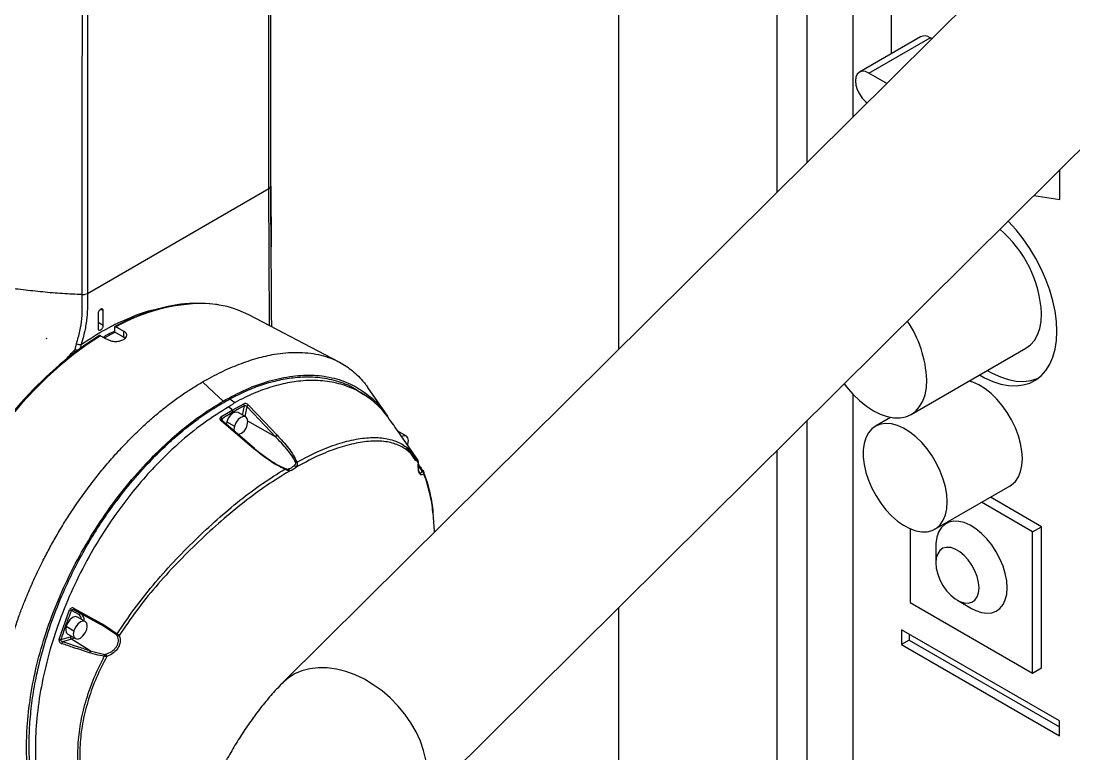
# Model space of a CAD drawing. Header units: millimetres. Extents: x -356 to 237, y 0 to 365.
# Drawn here: x -174.27 to -162.77, y 268.01 to 276.01 of the extents above; entities that cross this region are included whole.
import ezdxf

# ---------------------------------------------------------------- set-up
doc = ezdxf.new("R2010")
doc.units = ezdxf.units.MM

msp = doc.modelspace()

# ---------------------------------------------------------------- linework, layer by layer
at = {"color": 7, "linetype": 'Continuous', "lineweight": 25}
for p, q in [((-137.169, 302.753), (-171.401, 268.792)), ((-169.992, 267.372), (-135.761, 301.333)), ((-167.742, 292.45), (-167.742, 272.422)), ((-166.008, 274.142), (-166.008, 278.358)), ((-165.683, 277.73), (-165.683, 274.464)), ((-171.539, 274.212), (-171.539, 277.362)), ((-165.182, 277.44), (-165.182, 274.961)), ((-171.562, 274.18), (-171.562, 277.33)), ((-164.762, 276.804), (-164.762, 275.653)), ((-164.441, 275.838), (-165.109, 275.453)), ((-165.006, 275.442), (-164.337, 275.828)), ((-164.319, 275.817), (-164.337, 275.828)), ((-164.811, 275.33), (-165.006, 275.442)), ((-162.918, 274.06), (-162.918, 274.391)), ((-173.543, 273.036), (-171.562, 274.18)), ((-171.562, 274.175), (-171.562, 274.18)), ((-171.54, 274.205), (-171.536, 273.545)), ((-171.539, 274.207), (-171.539, 274.212)), ((-163.205, 274.106), (-163.203, 274.105)), ((-163.203, 274.105), (-163.203, 274.107)), ((-163.203, 274.105), (-162.918, 274.06)), ((-173.568, 273.027), (-173.543, 273.036)), ((-173.371, 272.847), (-173.398, 272.863)), ((-173.426, 272.814), (-173.426, 272.654)), ((-173.371, 272.686), (-173.371, 272.847)), ((-170.793, 272.286), (-171.78, 272.801)), ((-173.371, 272.686), (-173.426, 272.718)), ((-173.245, 272.613), (-173.245, 272.673)), ((-173.988, 272.542), (-173.989, 272.542)), ((-173.988, 272.54), (-173.988, 272.542)), ((-173.988, 272.542), (-173.988, 272.542)), ((-173.356, 272.55), (-173.245, 272.613)), ((-173.148, 272.557), (-173.245, 272.613)), ((-173.148, 272.624), (-173.148, 272.557)), ((-173.684, 272.387), (-173.678, 272.423)), ((-173.678, 272.423), (-173.663, 272.485)), ((-164.544, 271.713), (-163.291, 272.437)), ((-170.263, 271.695), (-170.48, 272.007)), ((-171.961, 271.762), (-171.836, 271.829)), ((-165.182, 271.937), (-165.182, 267.091)), ((-172.085, 271.686), (-171.961, 271.762)), ((-171.813, 271.687), (-171.897, 271.735)), ((-171.848, 271.707), (-171.828, 271.808)), ((-171.801, 271.799), (-171.823, 271.692)), ((-172.074, 271.666), (-172.067, 271.64)), ((-172.022, 271.634), (-172.027, 271.605)), ((-172.022, 271.634), (-171.938, 271.586)), ((-171.489, 271.47), (-171.791, 271.64)), ((-170.199, 271.6), (-170.227, 271.641)), ((-170.2, 271.601), (-170.194, 271.593)), ((-165.683, 271.647), (-165.683, 266.787)), ((-164.768, 271.681), (-164.934, 271.586)), ((-170.059, 271.478), (-170.151, 271.531)), ((-169.946, 271.232), (-170.073, 271.417)), ((-170.047, 271.38), (-170.043, 271.391)), ((-169.984, 271.275), (-169.934, 271.214)), ((-166.008, 266.528), (-166.008, 271.325)), ((-169.886, 271.097), (-169.928, 271.15)), ((-169.869, 271.085), (-169.873, 271.092)), ((-169.797, 270.823), (-169.839, 270.985)), ((-164.284, 270.46), (-163.463, 270.934)), ((-163.12, 270.488), (-163.678, 270.81)), ((-163.217, 270.431), (-163.776, 270.754)), ((-164.553, 270.464), (-164.553, 269.66)), ((-163.217, 270.431), (-163.12, 270.488)), ((-163.12, 268.945), (-163.12, 270.488)), ((-163.217, 268.888), (-163.217, 270.431)), ((-164.275, 270.271), (-164.275, 270.094)), ((-164.553, 269.66), (-163.217, 268.888)), ((-164.038, 269.684), (-163.885, 269.596)), ((-173.853, 269.259), (-173.738, 269.58)), ((-173.636, 269.527), (-173.719, 269.574)), ((-173.691, 269.581), (-173.612, 269.536)), ((-173.687, 269.596), (-173.357, 269.413)), ((-173.361, 269.398), (-173.612, 269.536)), ((-167.742, 269.605), (-167.742, 263.462)), ((-173.567, 269.453), (-173.651, 269.501)), ((-173.357, 269.413), (-173.218, 269.317)), ((-173.775, 269.4), (-173.692, 269.352)), ((-173.759, 269.313), (-173.675, 269.265)), ((-173.225, 269.307), (-173.361, 269.398)), ((-162.925, 268.366), (-164.651, 269.362)), ((-164.651, 269.362), (-164.651, 269.202)), ((-164.567, 269.314), (-164.567, 269.25)), ((-173.833, 269.255), (-173.73, 269.284)), ((-173.719, 269.258), (-173.815, 269.232)), ((-173.73, 269.284), (-173.716, 269.289)), ((-173.688, 269.272), (-173.719, 269.258)), ((-173.512, 269.133), (-173.719, 269.258)), ((-164.567, 269.25), (-164.651, 269.202)), ((-164.651, 269.202), (-162.925, 268.205)), ((-164.567, 269.25), (-162.925, 268.302)), ((-173.512, 269.133), (-173.355, 269.093)), ((-163.217, 268.888), (-163.12, 268.945)), ((-162.925, 268.205), (-162.925, 268.366))]:
    msp.add_line(p, q, dxfattribs=at)
at = {"color": 7, "linetype": 'Continuous', "lineweight": 25, "flags": 128}
for points in [[(-173.543, 276.187), (-173.543, 274.422), (-173.543, 273.036)], [(-165.006, 275.442), (-165.043, 275.458), (-165.079, 275.462), (-165.109, 275.453), (-165.132, 275.431), (-165.147, 275.399), (-165.152, 275.358), (-165.147, 275.311), (-165.132, 275.262), (-165.109, 275.214), (-165.079, 275.17), (-165.043, 275.132), (-165.025, 275.117)], [(-171.553, 272.683), (-171.558, 273.438), (-171.562, 274.175)], [(-162.953, 272.622), (-162.957, 272.729), (-162.972, 272.841), (-162.996, 272.955), (-163.03, 273.072), (-163.072, 273.188), (-163.123, 273.304), (-163.181, 273.418), (-163.247, 273.527), (-163.319, 273.632), (-163.396, 273.731), (-163.479, 273.822), (-163.485, 273.828)], [(-172.112, 272.91), (-172.129, 272.913), (-172.256, 272.927), (-172.388, 272.928), (-172.524, 272.917), (-172.664, 272.893), (-172.806, 272.856), (-172.951, 272.807), (-173.098, 272.746), (-173.245, 272.673)], [(-163.291, 272.437), (-163.291, 272.437), (-163.24, 272.474), (-163.198, 272.523), (-163.164, 272.582), (-163.139, 272.652), (-163.125, 272.73), (-163.12, 272.815)], [(-173.148, 272.624), (-173.195, 272.65), (-173.232, 272.67)], [(-173.412, 272.576), (-173.56, 272.479), (-173.707, 272.371), (-173.852, 272.252), (-173.995, 272.124), (-174.135, 271.986), (-174.271, 271.84), (-174.403, 271.686), (-174.531, 271.525), (-174.653, 271.358), (-174.769, 271.184), (-174.879, 271.006), (-174.982, 270.823), (-175.077, 270.637), (-175.165, 270.448), (-175.244, 270.258), (-175.315, 270.067), (-175.378, 269.875), (-175.431, 269.685), (-175.475, 269.496), (-175.509, 269.31), (-175.533, 269.127), (-175.548, 268.948), (-175.553, 268.774)], [(-173.399, 272.573), (-173.548, 272.476), (-173.695, 272.367), (-173.84, 272.248), (-173.983, 272.12), (-174.123, 271.982), (-174.26, 271.836), (-174.392, 271.682), (-174.52, 271.52), (-174.642, 271.352), (-174.758, 271.179), (-174.868, 271), (-174.971, 270.817), (-175.067, 270.63), (-175.155, 270.441), (-175.235, 270.251), (-175.306, 270.059), (-175.368, 269.868), (-175.421, 269.677), (-175.465, 269.488), (-175.5, 269.301), (-175.524, 269.118), (-175.539, 268.938), (-175.544, 268.764)], [(-173.399, 272.573), (-173.352, 272.548), (-173.315, 272.528)], [(-173.132, 272.546), (-173.133, 272.547), (-173.148, 272.557)], [(-163.796, 272.145), (-163.742, 272.115), (-163.653, 272.075), (-163.564, 272.046), (-163.479, 272.03), (-163.396, 272.026), (-163.319, 272.036), (-163.247, 272.057), (-163.181, 272.091), (-163.123, 272.137), (-163.072, 272.194), (-163.03, 272.262), (-162.996, 272.34), (-162.972, 272.426), (-162.957, 272.521), (-162.953, 272.622)], [(-163.713, 272.193), (-163.659, 272.164), (-163.569, 272.123), (-163.481, 272.094), (-163.395, 272.078), (-163.313, 272.075), (-163.235, 272.084), (-163.163, 272.105), (-163.157, 272.108)], [(-172.285, 272.07), (-172.16, 271.951), (-172.062, 271.859)], [(-165.277, 272.05), (-165.249, 272.014), (-165.181, 271.935), (-165.108, 271.865), (-165.033, 271.804), (-164.957, 271.754), (-164.881, 271.716), (-164.806, 271.69), (-164.733, 271.677), (-164.665, 271.676), (-164.601, 271.688), (-164.544, 271.713), (-164.493, 271.751), (-164.451, 271.8), (-164.417, 271.859), (-164.392, 271.929), (-164.377, 272.007), (-164.372, 272.092)], [(-163.328, 271.232), (-163.333, 271.312), (-163.348, 271.396), (-163.372, 271.482), (-163.405, 271.569), (-163.446, 271.654), (-163.494, 271.735), (-163.548, 271.812), (-163.608, 271.882), (-163.671, 271.943), (-163.737, 271.995), (-163.804, 272.037), (-163.871, 272.067), (-163.91, 272.079)], [(-171.989, 271.884), (-171.957, 271.862), (-171.948, 271.857), (-171.94, 271.851), (-171.932, 271.845)], [(-170.47, 271.894), (-170.497, 271.914), (-170.524, 271.934)], [(-171.897, 271.735), (-171.922, 271.74), (-171.951, 271.73), (-171.98, 271.706), (-172.005, 271.672), (-172.022, 271.634)], [(-171.998, 271.798), (-171.977, 271.778), (-171.961, 271.762)], [(-171.489, 271.47), (-171.664, 271.655), (-171.801, 271.799)], [(-171.783, 271.816), (-171.608, 271.632), (-171.47, 271.487)], [(-171.726, 271.34), (-171.926, 271.51), (-172.083, 271.643)], [(-171.717, 271.343), (-171.879, 271.48), (-172.075, 271.646)], [(-171.797, 271.6), (-171.791, 271.637), (-171.797, 271.668), (-171.813, 271.687), (-171.838, 271.692), (-171.867, 271.681), (-171.897, 271.658), (-171.921, 271.624), (-171.938, 271.586)], [(-164.154, 270.683), (-164.15, 270.758), (-164.154, 270.838), (-164.169, 270.922), (-164.193, 271.008), (-164.226, 271.094), (-164.267, 271.179), (-164.315, 271.261), (-164.37, 271.338), (-164.429, 271.407), (-164.493, 271.469), (-164.559, 271.521), (-164.626, 271.563), (-164.692, 271.593), (-164.757, 271.611), (-164.819, 271.616), (-164.876, 271.609), (-164.928, 271.589), (-164.972, 271.557), (-165.009, 271.514), (-165.038, 271.46), (-165.057, 271.397), (-165.067, 271.326), (-165.067, 271.249), (-165.057, 271.166), (-165.038, 271.081), (-165.009, 270.995), (-164.972, 270.909), (-164.928, 270.825), (-164.876, 270.746), (-164.819, 270.672), (-164.757, 270.607), (-164.692, 270.549), (-164.626, 270.503), (-164.559, 270.467), (-164.493, 270.443), (-164.429, 270.431), (-164.37, 270.432), (-164.315, 270.446), (-164.267, 270.471), (-164.226, 270.509), (-164.193, 270.558), (-164.169, 270.616), (-164.154, 270.683)], [(-171.938, 271.586), (-171.944, 271.549), (-171.942, 271.531)], [(-170.043, 271.391), (-170.037, 271.428), (-170.043, 271.458), (-170.059, 271.478), (-170.084, 271.482), (-170.111, 271.474)], [(-169.957, 271.209), (-170.008, 271.284), (-170.058, 271.356)], [(-163.463, 270.934), (-163.446, 270.946), (-163.405, 270.983), (-163.372, 271.032), (-163.348, 271.09), (-163.333, 271.157), (-163.328, 271.232)], [(-169.873, 271.092), (-169.873, 271.091), (-169.872, 271.09)], [(-163.495, 269.821), (-163.5, 269.896), (-163.515, 269.975), (-163.54, 270.056), (-163.574, 270.136), (-163.615, 270.214), (-163.664, 270.288), (-163.718, 270.356), (-163.777, 270.415), (-163.838, 270.465), (-163.901, 270.504), (-163.963, 270.532), (-164.023, 270.546), (-164.08, 270.548), (-164.132, 270.537), (-164.177, 270.512), (-164.215, 270.476), (-164.244, 270.429), (-164.264, 270.372), (-164.274, 270.306), (-164.275, 270.271)], [(-163.807, 269.767), (-163.802, 269.821), (-163.807, 269.88), (-163.822, 269.944), (-163.847, 270.007), (-163.88, 270.069), (-163.92, 270.126), (-163.965, 270.175), (-164.013, 270.215), (-164.063, 270.243), (-164.111, 270.259), (-164.157, 270.262), (-164.197, 270.252), (-164.23, 270.228), (-164.254, 270.193), (-164.27, 270.148), (-164.275, 270.094), (-164.27, 270.034), (-164.254, 269.971), (-164.23, 269.907), (-164.197, 269.846), (-164.157, 269.789), (-164.111, 269.74), (-164.063, 269.7), (-164.013, 269.671), (-163.965, 269.655), (-163.92, 269.652), (-163.88, 269.663), (-163.847, 269.686), (-163.822, 269.721), (-163.807, 269.767)], [(-163.885, 269.596), (-163.838, 269.572), (-163.777, 269.551), (-163.718, 269.543), (-163.664, 269.547), (-163.615, 269.565), (-163.574, 269.595), (-163.54, 269.637), (-163.515, 269.69), (-163.5, 269.751), (-163.495, 269.821)], [(-173.361, 269.398), (-173.546, 269.5), (-173.691, 269.581)], [(-173.651, 269.501), (-173.675, 269.506), (-173.705, 269.496), (-173.734, 269.472), (-173.759, 269.438), (-173.775, 269.4)], [(-173.55, 269.366), (-173.545, 269.403), (-173.55, 269.434), (-173.567, 269.453), (-173.592, 269.457), (-173.621, 269.447), (-173.65, 269.424), (-173.675, 269.39), (-173.692, 269.352)], [(-173.775, 269.4), (-173.781, 269.363), (-173.775, 269.332), (-173.759, 269.313), (-173.759, 269.313)], [(-173.692, 269.352), (-173.698, 269.315), (-173.692, 269.284), (-173.675, 269.265), (-173.651, 269.26), (-173.621, 269.27), (-173.592, 269.294), (-173.567, 269.328), (-173.55, 269.366)], [(-169.846, 267.941), (-169.87, 268.043), (-169.906, 268.145), (-169.952, 268.247), (-170.01, 268.347), (-170.076, 268.442), (-170.152, 268.533), (-170.235, 268.617), (-170.325, 268.694), (-170.42, 268.762), (-170.518, 268.821), (-170.62, 268.869), (-170.722, 268.907), (-170.824, 268.932), (-170.924, 268.946), (-171.021, 268.948), (-171.114, 268.937), (-171.2, 268.915), (-171.28, 268.88), (-171.351, 268.835), (-171.402, 268.791)]]:
    msp.add_lwpolyline(points, dxfattribs=at)
at = {"color": 7, "linetype": 'Continuous', "lineweight": 25}
for centre, radius, start, end in [((-164.398, 275.744), 0.104, 54.3129, 114.3783), ((-171.578, 274.215), 0.0389, 293.7431, 354.9374), ((-164.415, 272.748), 1.297, 2.9679, 49.7076), ((-172.264, 270.968), 1.958, 90.2013, 119.6501), ((-172.304, 271.771), 1.156, 63.0437, 88.3622), ((-165.617, 272.038), 1.245, 2.4937, 34.108), ((-173.636, 272.647), 0.228, 259.3184, 268.2674), ((-173.616, 272.646), 0.168, 254.0521, 271.6966), ((-171.857, 271.808), 0.0295, 359.5282, 45.5736), ((-171.982, 271.74), 0.0309, 2.9321, 46.7276), ((-171.765, 271.778), 0.0424, 115.6086, 150.105), ((-172.106, 271.662), 0.0323, 6.378, 47.8959), ((-172.076, 271.636), 0.0107, 83.867, 135.6559), ((-171.937, 271.632), 0.144, 286.1324, 346.9662), ((-171.452, 271.449), 0.0425, 115.7726, 150.0852), ((-171.718, 271.332), 0.0106, 83.6458, 135.5504), ((-171.719, 271.34), 0.00311, 344.4037, 63.4385), ((-171.304, 271.121), 0.0405, 20.9825, 59.6894), ((-171.254, 271.161), 0.031, 94.1523, 115.5359), ((-171.359, 271.104), 0.0302, 143.6652, 155.2763), ((-171.362, 271.099), 0.0253, 349.9164, 53.7107), ((-169.884, 271.082), 0.0146, 41.6984, 97.4998), ((-169.891, 271.069), 0.0213, 1.9029, 73.7726), ((-169.866, 270.993), 0.0281, 12.9981, 32.5114), ((-169.867, 270.993), 0.0293, 344.2556, 12.6824), ((-173.706, 269.647), 0.0741, 244.6008, 260.3094), ((-173.67, 269.583), 0.0215, 142.9718, 186.6579), ((-173.619, 269.519), 0.0182, 67.4726, 155.2267), ((-173.676, 269.472), 0.0681, 3.8208, 54.3621), ((-173.663, 269.469), 0.0841, 353.8066, 52.9807), ((-173.34, 269.4), 0.0213, 143.4794, 185.4081), ((-173.174, 269.279), 0.0581, 139.3206, 151.8737), ((-173.21, 269.32), 0.0247, 255.5595, 302.1525), ((-173.833, 269.307), 0.052, 247.3786, 269.529), ((-173.765, 269.197), 0.0606, 145.2192, 167.7958), ((-173.705, 269.279), 0.0252, 168.6977, 234.6775), ((-173.46, 269.098), 0.062, 145.637, 168.0246), ((-173.298, 269.072), 0.0615, 159.8954, 178.2038), ((-173.452, 269.041), 0.123, 14.0186, 25.7471)]:
    msp.add_arc(centre, radius, start, end, dxfattribs=at)
for points, knots in [([(-173.6, 273.023), (-173.6, 273.024), (-173.6, 273.036), (-173.6, 273.074), (-173.6, 273.211), (-173.6, 273.725), (-173.6, 274.737), (-173.599, 275.648), (-173.599, 276.173)], [0, 0, 0, 0, 0.001312, 0.010789, 0.036352, 0.131804, 0.500001, 1, 1, 1, 1]), ([(-171.54, 274.207), (-171.54, 274.205), (-171.54, 274.2), (-171.544, 274.191), (-171.552, 274.182), (-171.559, 274.178), (-171.562, 274.175)], [0, 0, 0, 0, 0.138596, 0.3953586, 0.6825196, 1, 1, 1, 1]), ([(-171.53, 272.671), (-171.532, 272.921), (-171.535, 273.431), (-171.539, 273.94), (-171.541, 274.2)], [0, 0, 0, 0, 0.491118, 1, 1, 1, 1]), ([(-173.6, 273.023), (-173.672, 273.026), (-173.816, 273.031), (-174.032, 273.051), (-174.246, 273.073), (-174.389, 273.092), (-174.46, 273.101)], [0, 0, 0, 0, 0.251429, 0.501853, 0.751606, 1, 1, 1, 1]), ([(-173.663, 272.485), (-173.65, 272.532), (-173.624, 272.622), (-173.602, 272.758), (-173.6, 272.891), (-173.6, 272.979), (-173.6, 273.023)], [0, 0, 0, 0, 0.265148, 0.517139, 0.75739, 1, 1, 1, 1]), ([(-173.543, 273.036), (-173.543, 272.992), (-173.541, 272.902), (-173.548, 272.765), (-173.571, 272.622), (-173.598, 272.528), (-173.612, 272.479)], [0, 0, 0, 0, 0.234502, 0.477227, 0.731938, 1, 1, 1, 1]), ([(-173.6, 273.023), (-173.594, 273.023), (-173.584, 273.023), (-173.573, 273.026), (-173.568, 273.027)], [0, 0, 0, 0, 0.501813, 1, 1, 1, 1]), ([(-173.612, 272.479), (-173.522, 272.537), (-173.35, 272.65), (-173.079, 272.775), (-172.869, 272.853), (-172.747, 272.872), (-172.716, 272.877)], [0, 0, 0, 0, 0.323664, 0.624891, 0.90495, 1, 1, 1, 1]), ([(-173.371, 272.847), (-173.371, 272.85), (-173.371, 272.857), (-173.378, 272.866), (-173.389, 272.867), (-173.4, 272.863), (-173.41, 272.854), (-173.419, 272.842), (-173.425, 272.829), (-173.426, 272.819), (-173.426, 272.814)], [0, 0, 0, 0, 0.114333, 0.20759, 0.300839, 0.415122, 0.553868, 0.707572, 0.861249, 1, 1, 1, 1]), ([(-173.426, 272.654), (-173.426, 272.65), (-173.426, 272.643), (-173.419, 272.635), (-173.408, 272.633), (-173.397, 272.637), (-173.387, 272.646), (-173.378, 272.658), (-173.372, 272.672), (-173.371, 272.681), (-173.371, 272.686)], [0, 0, 0, 0, 0.114333, 0.207589, 0.300837, 0.415143, 0.553869, 0.707574, 0.86125, 1, 1, 1, 1]), ([(-173.245, 272.673), (-173.243, 272.673), (-173.239, 272.673), (-173.235, 272.671), (-173.232, 272.67)], [0, 0, 0, 0, 0.470763, 1, 1, 1, 1]), ([(-173.989, 272.542), (-173.989, 272.542), (-173.988, 272.542), (-173.988, 272.542), (-173.988, 272.542)], [0, 0, 0, 0, 0.5612449, 1, 1, 1, 1]), ([(-173.988, 272.54), (-173.989, 272.54), (-173.989, 272.541), (-173.989, 272.542), (-173.989, 272.542)], [0, 0, 0, 0, 0.561153, 1, 1, 1, 1]), ([(-173.988, 272.54), (-173.988, 272.54), (-173.988, 272.541), (-173.988, 272.542), (-173.988, 272.542)], [0, 0, 0, 0, 0.559758, 1, 1, 1, 1]), ([(-173.399, 272.573), (-173.402, 272.574), (-173.406, 272.576), (-173.41, 272.576), (-173.412, 272.576)], [0, 0, 0, 0, 0.529374, 1, 1, 1, 1]), ([(-173.372, 272.558), (-173.354, 272.57), (-173.313, 272.596), (-173.269, 272.615), (-173.245, 272.625)], [0, 0, 0, 0, 0.454609, 1, 1, 1, 1]), ([(-173.315, 272.528), (-173.302, 272.523), (-173.289, 272.517), (-173.261, 272.512), (-173.231, 272.51), (-173.187, 272.515), (-173.161, 272.527), (-173.148, 272.533)], [0, 0, 0, 0, 0.23474, 0.249161, 0.497075, 0.761237, 1, 1, 1, 1]), ([(-173.148, 272.533), (-173.139, 272.539), (-173.122, 272.55), (-173.112, 272.575), (-173.115, 272.591), (-173.119, 272.598), (-173.121, 272.602), (-173.129, 272.612), (-173.138, 272.618), (-173.148, 272.624)], [0, 0, 0, 0, 0.281362, 0.502432, 0.608568, 0.685998, 0.71028, 0.723905, 1, 1, 1, 1]), ([(-173.811, 272.282), (-173.796, 272.297), (-173.765, 272.33), (-173.721, 272.377), (-173.692, 272.408), (-173.678, 272.423)], [0, 0, 0, 0, 0.338113, 0.687483, 1, 1, 1, 1]), ([(-173.612, 272.479), (-173.615, 272.469), (-173.621, 272.45), (-173.627, 272.43), (-173.63, 272.42)], [0, 0, 0, 0, 0.497474, 1, 1, 1, 1]), ([(-172.285, 272.07), (-172.218, 272.106), (-172.088, 272.178), (-171.889, 272.264), (-171.694, 272.33), (-171.524, 272.37), (-171.377, 272.389), (-171.255, 272.394), (-171.136, 272.388), (-171.021, 272.37), (-170.911, 272.339), (-170.79, 272.289), (-170.66, 272.207), (-170.566, 272.117), (-170.51, 272.049), (-170.491, 272.024), (-170.482, 272.01), (-170.48, 272.007)], [0, 0, 0, 0, 0.114449, 0.223355, 0.32646, 0.423703, 0.486971, 0.548326, 0.607916, 0.665995, 0.722924, 0.779187, 0.863351, 0.952774, 0.97391, 0.995499, 1, 1, 1, 1]), ([(-174.549, 268.148), (-174.548, 268.2), (-174.547, 268.311), (-174.532, 268.49), (-174.507, 268.686), (-174.47, 268.886), (-174.426, 269.074), (-174.38, 269.24), (-174.332, 269.392), (-174.286, 269.526), (-174.231, 269.67), (-174.168, 269.822), (-174.1, 269.973), (-174.032, 270.113), (-173.963, 270.243), (-173.883, 270.388), (-173.798, 270.53), (-173.701, 270.68), (-173.596, 270.832), (-173.484, 270.982), (-173.368, 271.127), (-173.259, 271.254), (-173.155, 271.367), (-173.053, 271.472), (-172.944, 271.577), (-172.832, 271.678), (-172.727, 271.766), (-172.622, 271.848), (-172.511, 271.928), (-172.397, 272.003), (-172.321, 272.048), (-172.285, 272.07)], [0, 0, 0, 0, 0.032985, 0.070931, 0.114129, 0.159063, 0.200246, 0.237274, 0.269161, 0.30141, 0.328141, 0.367262, 0.406198, 0.433432, 0.466649, 0.499919, 0.538769, 0.572169, 0.614185, 0.655912, 0.691498, 0.732491, 0.762719, 0.78987, 0.825589, 0.858877, 0.885909, 0.912993, 0.943961, 0.973039, 1, 1, 1, 1]), ([(-172.062, 271.859), (-171.979, 271.904), (-171.815, 271.992), (-171.559, 272.084), (-171.309, 272.138), (-171.07, 272.149), (-170.847, 272.117), (-170.643, 272.041), (-170.463, 271.923), (-170.338, 271.805), (-170.286, 271.72), (-170.271, 271.697)], [0, 0, 0, 0, 0.142801, 0.279207, 0.408448, 0.525981, 0.63726, 0.744731, 0.850667, 0.959148, 1, 1, 1, 1]), ([(-171.989, 271.884), (-171.928, 271.915), (-171.811, 271.974), (-171.63, 272.043), (-171.452, 272.092), (-171.261, 272.124), (-171.059, 272.129), (-170.851, 272.095), (-170.669, 272.031), (-170.57, 271.962), (-170.526, 271.931)], [0, 0, 0, 0, 0.131257, 0.255937, 0.375004, 0.488708, 0.630639, 0.765584, 0.896278, 1, 1, 1, 1]), ([(-170.229, 271.64), (-170.251, 271.671), (-170.299, 271.741), (-170.395, 271.837), (-170.509, 271.926), (-170.651, 272.004), (-170.824, 272.063), (-171.027, 272.09), (-171.2, 272.083), (-171.334, 272.063), (-171.431, 272.042), (-171.53, 272.015), (-171.63, 271.982), (-171.729, 271.943), (-171.829, 271.898), (-171.896, 271.863), (-171.931, 271.845)], [0, 0, 0, 0, 0.060833, 0.134819, 0.213077, 0.288691, 0.390924, 0.49959, 0.612323, 0.662864, 0.714924, 0.768492, 0.825405, 0.881697, 0.936587, 1, 1, 1, 1]), ([(-173.955, 266.461), (-173.96, 266.493), (-173.969, 266.552), (-173.979, 266.629), (-173.989, 266.695), (-173.999, 266.756), (-174.011, 266.822), (-174.024, 266.888), (-174.039, 266.953), (-174.055, 267.017), (-174.07, 267.082), (-174.093, 267.185), (-174.123, 267.328), (-174.158, 267.525), (-174.191, 267.74), (-174.21, 267.974), (-174.209, 268.245), (-174.181, 268.553), (-174.12, 268.898), (-174.026, 269.25), (-173.901, 269.604), (-173.746, 269.955), (-173.562, 270.296), (-173.354, 270.623), (-173.124, 270.93), (-172.894, 271.191), (-172.673, 271.408), (-172.47, 271.582), (-172.267, 271.733), (-172.13, 271.817), (-172.062, 271.859)], [0, 0, 0, 0, 0.015675, 0.02915, 0.037766, 0.048262, 0.05933, 0.070175, 0.081148, 0.09169, 0.102479, 0.113352, 0.143277, 0.173727, 0.210733, 0.248929, 0.28804, 0.342431, 0.399462, 0.458276, 0.519654, 0.582067, 0.644946, 0.708088, 0.770493, 0.831407, 0.877098, 0.921434, 0.961633, 1, 1, 1, 1]), ([(-173.905, 266.456), (-173.914, 266.513), (-173.936, 266.661), (-173.978, 266.899), (-174.052, 267.165), (-174.11, 267.421), (-174.153, 267.672), (-174.178, 267.911), (-174.183, 268.149), (-174.171, 268.383), (-174.144, 268.622), (-174.097, 268.888), (-174.024, 269.181), (-173.92, 269.497), (-173.804, 269.784), (-173.682, 270.038), (-173.563, 270.259), (-173.434, 270.471), (-173.282, 270.697), (-173.101, 270.933), (-172.891, 271.173), (-172.691, 271.373), (-172.505, 271.535), (-172.337, 271.665), (-172.165, 271.781), (-172.047, 271.85), (-171.989, 271.884)], [0, 0, 0, 0, 0.027468, 0.072513, 0.116092, 0.160198, 0.198902, 0.239003, 0.27546, 0.313433, 0.351833, 0.391515, 0.443395, 0.49704, 0.551715, 0.592158, 0.632813, 0.672333, 0.71168, 0.764002, 0.815428, 0.865257, 0.900166, 0.934046, 0.967525, 1, 1, 1, 1]), ([(-171.931, 271.845), (-171.941, 271.837), (-171.963, 271.821), (-171.986, 271.806), (-171.998, 271.798)], [0, 0, 0, 0, 0.462947, 1, 1, 1, 1]), ([(-171.932, 271.845), (-171.931, 271.845), (-171.931, 271.845), (-171.931, 271.845), (-171.931, 271.845)], [0, 0, 0, 0, 0.501244, 1, 1, 1, 1]), ([(-171.783, 271.816), (-171.787, 271.82), (-171.796, 271.828), (-171.811, 271.832), (-171.825, 271.833), (-171.833, 271.831), (-171.836, 271.829)], [0, 0, 0, 0, 0.285726, 0.581715, 0.802367, 1, 1, 1, 1]), ([(-171.998, 271.798), (-172.092, 271.739), (-172.285, 271.618), (-172.557, 271.395), (-172.797, 271.162), (-173.005, 270.927), (-173.183, 270.699), (-173.35, 270.458), (-173.521, 270.178), (-173.686, 269.86), (-173.837, 269.504), (-173.957, 269.145), (-174.043, 268.789), (-174.096, 268.443), (-174.117, 268.11), (-174.106, 267.793), (-174.061, 267.495), (-174.005, 267.209), (-173.928, 266.933), (-173.874, 266.678), (-173.851, 266.514), (-173.842, 266.445)], [0, 0, 0, 0, 0.054406, 0.111713, 0.172171, 0.21854, 0.265854, 0.314104, 0.362539, 0.426615, 0.490388, 0.552286, 0.612152, 0.669769, 0.724195, 0.775929, 0.82492, 0.872314, 0.918576, 0.96594, 1, 1, 1, 1]), ([(-171.951, 271.741), (-171.974, 271.728), (-172.016, 271.703), (-172.056, 271.677), (-172.074, 271.666)], [0, 0, 0, 0, 0.556441, 1, 1, 1, 1]), ([(-171.828, 271.808), (-171.851, 271.796), (-171.892, 271.775), (-171.933, 271.751), (-171.951, 271.741)], [0, 0, 0, 0, 0.556114, 1, 1, 1, 1]), ([(-171.828, 271.808), (-171.827, 271.809), (-171.825, 271.81), (-171.821, 271.811), (-171.817, 271.811), (-171.814, 271.81), (-171.81, 271.808), (-171.805, 271.805), (-171.803, 271.802), (-171.801, 271.799)], [0, 0, 0, 0, 0.1159561, 0.2291138, 0.3464738, 0.4692826, 0.5938306, 0.7286101, 1, 1, 1, 1]), ([(-172.085, 271.686), (-172.088, 271.683), (-172.095, 271.677), (-172.097, 271.663), (-172.092, 271.652), (-172.086, 271.646), (-172.083, 271.643)], [0, 0, 0, 0, 0.272035, 0.533097, 0.755725, 1, 1, 1, 1]), ([(-172.079, 271.653), (-172.08, 271.654), (-172.08, 271.656), (-172.08, 271.659), (-172.079, 271.662), (-172.077, 271.664), (-172.075, 271.665), (-172.074, 271.666)], [0, 0, 0, 0, 0.21027, 0.417821, 0.609801, 0.797178, 1, 1, 1, 1]), ([(-172.075, 271.646), (-172.076, 271.647), (-172.078, 271.649), (-172.079, 271.652), (-172.079, 271.653)], [0, 0, 0, 0, 0.591874, 1, 1, 1, 1]), ([(-170.2, 271.601), (-170.202, 271.605), (-170.205, 271.61), (-170.203, 271.605), (-170.199, 271.601), (-170.196, 271.596), (-170.194, 271.593)], [0, 0, 0, 0, 0.300396, 0.333396, 0.589014, 1, 1, 1, 1]), ([(-170.073, 271.417), (-170.09, 271.442), (-170.13, 271.5), (-170.171, 271.559), (-170.194, 271.593)], [0, 0, 0, 0, 0.413182, 1, 1, 1, 1]), ([(-171.47, 271.487), (-171.428, 271.441), (-171.366, 271.372), (-171.294, 271.272), (-171.269, 271.219), (-171.256, 271.192)], [0, 0, 0, 0, 0.513537, 0.760943, 1, 1, 1, 1]), ([(-171.267, 271.189), (-171.281, 271.215), (-171.309, 271.266), (-171.364, 271.335), (-171.424, 271.404), (-171.467, 271.448), (-171.489, 271.47)], [0, 0, 0, 0, 0.239309, 0.486938, 0.740693, 1, 1, 1, 1]), ([(-169.928, 271.185), (-169.956, 271.224), (-170.011, 271.299), (-170.13, 271.378), (-170.271, 271.42), (-170.434, 271.428), (-170.618, 271.402), (-170.822, 271.346), (-171.042, 271.257), (-171.189, 271.177), (-171.266, 271.136)], [0, 0, 0, 0, 0.0962075, 0.1883767, 0.2842271, 0.3926526, 0.5178476, 0.6605775, 0.8214926, 1, 1, 1, 1]), ([(-171.256, 271.192), (-171.18, 271.232), (-171.035, 271.309), (-170.817, 271.394), (-170.616, 271.445), (-170.435, 271.467), (-170.273, 271.456), (-170.135, 271.41), (-170.036, 271.346), (-169.996, 271.292), (-169.984, 271.275)], [0, 0, 0, 0, 0.187404, 0.35631, 0.506334, 0.637974, 0.752584, 0.854766, 0.953727, 1, 1, 1, 1]), ([(-171.387, 271.117), (-171.418, 271.132), (-171.48, 271.161), (-171.595, 271.235), (-171.674, 271.298), (-171.726, 271.34)], [0, 0, 0, 0, 0.255743, 0.506449, 1, 1, 1, 1]), ([(-171.716, 271.339), (-171.69, 271.319), (-171.639, 271.278), (-171.566, 271.225), (-171.517, 271.195), (-171.496, 271.182)], [0, 0, 0, 0, 0.360778, 0.726031, 1, 1, 1, 1]), ([(-171.496, 271.182), (-171.489, 271.177), (-171.453, 271.154), (-171.414, 271.137), (-171.383, 271.122)], [0, 0, 0, 0, 0.201563, 1, 1, 1, 1]), ([(-171.347, 271.119), (-171.336, 271.123), (-171.313, 271.131), (-171.293, 271.148), (-171.283, 271.156)], [0, 0, 0, 0, 0.46989, 1, 1, 1, 1]), ([(-171.266, 271.136), (-171.279, 271.125), (-171.3, 271.107), (-171.326, 271.098), (-171.337, 271.095)], [0, 0, 0, 0, 0.58793, 1, 1, 1, 1]), ([(-171.283, 271.156), (-171.279, 271.161), (-171.271, 271.168), (-171.267, 271.179), (-171.266, 271.185), (-171.267, 271.188), (-171.267, 271.189)], [0, 0, 0, 0, 0.520775, 0.767714, 0.890713, 1, 1, 1, 1]), ([(-171.256, 271.192), (-171.254, 271.19), (-171.252, 271.184), (-171.25, 271.173), (-171.253, 271.156), (-171.261, 271.144), (-171.266, 271.136)], [0, 0, 0, 0, 0.151396, 0.291912, 0.547314, 1, 1, 1, 1]), ([(-169.928, 271.185), (-169.928, 271.187), (-169.928, 271.192), (-169.928, 271.2), (-169.93, 271.207), (-169.933, 271.212), (-169.934, 271.214)], [0, 0, 0, 0, 0.242349, 0.492566, 0.746648, 1, 1, 1, 1]), ([(-169.87, 271.069), (-169.879, 271.061), (-169.897, 271.043), (-169.925, 271.082), (-169.929, 271.127), (-169.929, 271.164), (-169.928, 271.185)], [0, 0, 0, 0, 0.1797015, 0.3642941, 0.6352795, 1, 1, 1, 1]), ([(-169.927, 271.134), (-169.928, 271.141), (-169.929, 271.158), (-169.928, 271.175), (-169.927, 271.186)], [0, 0, 0, 0, 0.350957, 1, 1, 1, 1]), ([(-169.928, 271.169), (-169.921, 271.158), (-169.902, 271.132), (-169.883, 271.105), (-169.872, 271.09)], [0, 0, 0, 0, 0.390927, 1, 1, 1, 1]), ([(-169.912, 271.075), (-169.913, 271.077), (-169.918, 271.083), (-169.923, 271.101), (-169.927, 271.119), (-169.927, 271.132), (-169.927, 271.134)], [0, 0, 0, 0, 0.134776, 0.366213, 0.874411, 1, 1, 1, 1]), ([(-173.218, 269.317), (-173.157, 269.408), (-173.036, 269.591), (-172.828, 269.852), (-172.605, 270.103), (-172.37, 270.342), (-172.128, 270.567), (-171.884, 270.775), (-171.637, 270.959), (-171.469, 271.065), (-171.387, 271.117)], [0, 0, 0, 0, 0.126325, 0.254909, 0.385786, 0.515591, 0.64382, 0.768778, 0.887482, 1, 1, 1, 1]), ([(-171.337, 271.095), (-171.42, 271.043), (-171.59, 270.938), (-171.838, 270.756), (-172.086, 270.549), (-172.332, 270.325), (-172.571, 270.086), (-172.799, 269.835), (-173.011, 269.574), (-173.135, 269.39), (-173.197, 269.299)], [0, 0, 0, 0, 0.111902, 0.230035, 0.354584, 0.482984, 0.613048, 0.744278, 0.87324, 1, 1, 1, 1]), ([(-171.337, 271.095), (-171.344, 271.096), (-171.355, 271.099), (-171.368, 271.106), (-171.378, 271.112), (-171.384, 271.115), (-171.387, 271.117)], [0, 0, 0, 0, 0.37354, 0.641247, 0.808423, 1, 1, 1, 1]), ([(-171.383, 271.122), (-171.382, 271.122), (-171.379, 271.12), (-171.372, 271.119), (-171.362, 271.117), (-171.353, 271.118), (-171.347, 271.119)], [0, 0, 0, 0, 0.137262, 0.28714, 0.544012, 1, 1, 1, 1]), ([(-169.913, 271.077), (-169.909, 271.075), (-169.897, 271.071), (-169.89, 271.082), (-169.885, 271.089)], [0, 0, 0, 0, 0.381319, 1, 1, 1, 1]), ([(-169.885, 271.089), (-169.885, 271.09), (-169.884, 271.093), (-169.885, 271.095), (-169.886, 271.097)], [0, 0, 0, 0, 0.455668, 1, 1, 1, 1]), ([(-169.872, 271.09), (-169.871, 271.088), (-169.869, 271.085), (-169.867, 271.078), (-169.869, 271.073), (-169.87, 271.069)], [0, 0, 0, 0, 0.276121, 0.52813, 1, 1, 1, 1]), ([(-169.839, 270.999), (-169.843, 271.013), (-169.853, 271.042), (-169.864, 271.071), (-169.87, 271.086)], [0, 0, 0, 0, 0.462712, 1, 1, 1, 1]), ([(-169.839, 270.985), (-169.844, 271.001), (-169.854, 271.03), (-169.865, 271.057), (-169.87, 271.069)], [0, 0, 0, 0, 0.570872, 1, 1, 1, 1]), ([(-169.838, 270.992), (-169.824, 270.942), (-169.793, 270.828), (-169.774, 270.709), (-169.769, 270.641), (-169.768, 270.64)], [0, 0, 0, 0, 0.437455, 0.986011, 1, 1, 1, 1]), ([(-169.75, 270.429), (-169.755, 270.495), (-169.765, 270.625), (-169.781, 270.757), (-169.797, 270.821), (-169.797, 270.823)], [0, 0, 0, 0, 0.49809, 0.990634, 1, 1, 1, 1]), ([(-173.719, 269.574), (-173.742, 269.515), (-173.783, 269.409), (-173.818, 269.302), (-173.833, 269.255)], [0, 0, 0, 0, 0.562931, 1, 1, 1, 1]), ([(-173.687, 269.596), (-173.693, 269.599), (-173.703, 269.603), (-173.719, 269.6), (-173.732, 269.592), (-173.736, 269.584), (-173.738, 269.58)], [0, 0, 0, 0, 0.282051, 0.55925, 0.777921, 1, 1, 1, 1]), ([(-173.719, 269.574), (-173.718, 269.575), (-173.718, 269.578), (-173.715, 269.581), (-173.712, 269.583), (-173.709, 269.584), (-173.704, 269.585), (-173.698, 269.584), (-173.694, 269.582), (-173.691, 269.581)], [0, 0, 0, 0, 0.119158, 0.231435, 0.344941, 0.463985, 0.585189, 0.720253, 1, 1, 1, 1]), ([(-173.341, 269.095), (-173.319, 269.104), (-173.285, 269.117), (-173.248, 269.149), (-173.226, 269.176), (-173.211, 269.206), (-173.204, 269.237), (-173.205, 269.268), (-173.213, 269.287), (-173.216, 269.296)], [0, 0, 0, 0, 0.2679718, 0.405453, 0.5309741, 0.6571291, 0.7749003, 0.8872526, 1, 1, 1, 1]), ([(-173.197, 269.299), (-173.192, 269.284), (-173.18, 269.251), (-173.19, 269.198), (-173.219, 269.145), (-173.268, 269.099), (-173.311, 269.08), (-173.332, 269.071)], [0, 0, 0, 0, 0.164954, 0.34078, 0.52989, 0.763474, 1, 1, 1, 1]), ([(-173.216, 269.296), (-173.217, 269.297), (-173.218, 269.299), (-173.22, 269.302), (-173.222, 269.304), (-173.224, 269.306), (-173.225, 269.307)], [0, 0, 0, 0, 0.230224, 0.477887, 0.740623, 1, 1, 1, 1]), ([(-173.218, 269.317), (-173.216, 269.316), (-173.212, 269.313), (-173.205, 269.307), (-173.2, 269.302), (-173.197, 269.299)], [0, 0, 0, 0, 0.276897, 0.540379, 1, 1, 1, 1]), ([(-173.853, 269.259), (-173.854, 269.257), (-173.855, 269.252), (-173.854, 269.244), (-173.853, 269.236), (-173.848, 269.227), (-173.839, 269.217), (-173.829, 269.212), (-173.824, 269.21)], [0, 0, 0, 0, 0.122747, 0.247041, 0.373224, 0.499429, 0.751176, 1, 1, 1, 1]), ([(-173.815, 269.232), (-173.818, 269.233), (-173.824, 269.234), (-173.83, 269.239), (-173.833, 269.244), (-173.835, 269.248), (-173.835, 269.252), (-173.834, 269.254), (-173.833, 269.255)], [0, 0, 0, 0, 0.2793559, 0.5356208, 0.6568231, 0.7697749, 0.8826397, 1, 1, 1, 1]), ([(-173.521, 269.111), (-173.578, 269.129), (-173.679, 269.162), (-173.78, 269.196), (-173.824, 269.21)], [0, 0, 0, 0, 0.560104, 1, 1, 1, 1]), ([(-173.815, 269.232), (-173.758, 269.214), (-173.657, 269.18), (-173.556, 269.148), (-173.512, 269.133)], [0, 0, 0, 0, 0.559899, 1, 1, 1, 1]), ([(-172.914, 265.954), (-172.914, 265.955), (-172.922, 266.025), (-172.938, 266.164), (-172.967, 266.37), (-172.985, 266.551), (-173.045, 266.691), (-173.119, 266.791), (-173.212, 266.875), (-173.295, 266.973), (-173.388, 267.099), (-173.482, 267.261), (-173.566, 267.462), (-173.622, 267.677), (-173.649, 267.901), (-173.648, 268.133), (-173.617, 268.369), (-173.557, 268.607), (-173.473, 268.845), (-173.397, 268.997), (-173.359, 269.074)], [0, 0, 0, 0, 0.000652, 0.062692, 0.125228, 0.187527, 0.223736, 0.259846, 0.297578, 0.335729, 0.373982, 0.438023, 0.502455, 0.568227, 0.635638, 0.704169, 0.774871, 0.84826, 0.923094, 1, 1, 1, 1]), ([(-173.332, 269.071), (-173.371, 268.995), (-173.448, 268.844), (-173.534, 268.608), (-173.595, 268.372), (-173.627, 268.137), (-173.629, 267.907), (-173.601, 267.684), (-173.545, 267.471), (-173.462, 267.27), (-173.363, 267.101), (-173.257, 266.958), (-173.147, 266.845), (-173.04, 266.73), (-172.961, 266.556), (-172.942, 266.336), (-172.911, 266.117), (-172.895, 265.981), (-172.889, 265.928)], [0, 0, 0, 0, 0.075914, 0.149781, 0.222231, 0.29203, 0.35967, 0.426217, 0.491179, 0.554783, 0.617979, 0.665124, 0.712162, 0.758123, 0.80366, 0.878507, 0.952933, 1, 1, 1, 1]), ([(-173.359, 269.074), (-173.39, 269.079), (-173.445, 269.087), (-173.498, 269.104), (-173.521, 269.111)], [0, 0, 0, 0, 0.5581241, 1, 1, 1, 1]), ([(-173.332, 269.071), (-173.337, 269.071), (-173.346, 269.07), (-173.355, 269.073), (-173.359, 269.074)], [0, 0, 0, 0, 0.481445, 1, 1, 1, 1]), ([(-173.355, 269.093), (-173.353, 269.093), (-173.348, 269.093), (-173.343, 269.094), (-173.341, 269.095)], [0, 0, 0, 0, 0.494732, 1, 1, 1, 1]), ([(-171.401, 268.792), (-171.422, 268.77), (-171.485, 268.706), (-171.583, 268.595), (-171.694, 268.456), (-171.798, 268.311), (-171.897, 268.159), (-171.99, 268.002), (-172.078, 267.842), (-172.159, 267.677), (-172.236, 267.509), (-172.307, 267.338), (-172.372, 267.164), (-172.432, 266.988), (-172.486, 266.811), (-172.535, 266.633), (-172.577, 266.454), (-172.613, 266.274), (-172.642, 266.095), (-172.664, 265.916), (-172.678, 265.768), (-172.681, 265.68), (-172.682, 265.651)], [0, 0, 0, 0, 0.026691, 0.07727, 0.128581, 0.180487, 0.232787, 0.285406, 0.338308, 0.391467, 0.444842, 0.498381, 0.552017, 0.605672, 0.659267, 0.712692, 0.765871, 0.818746, 0.871276, 0.92345, 0.975287, 1, 1, 1, 1])]:
    msp.add_open_spline(points, degree=3, knots=knots, dxfattribs=at)

doc.saveas('drawing.dxf')
